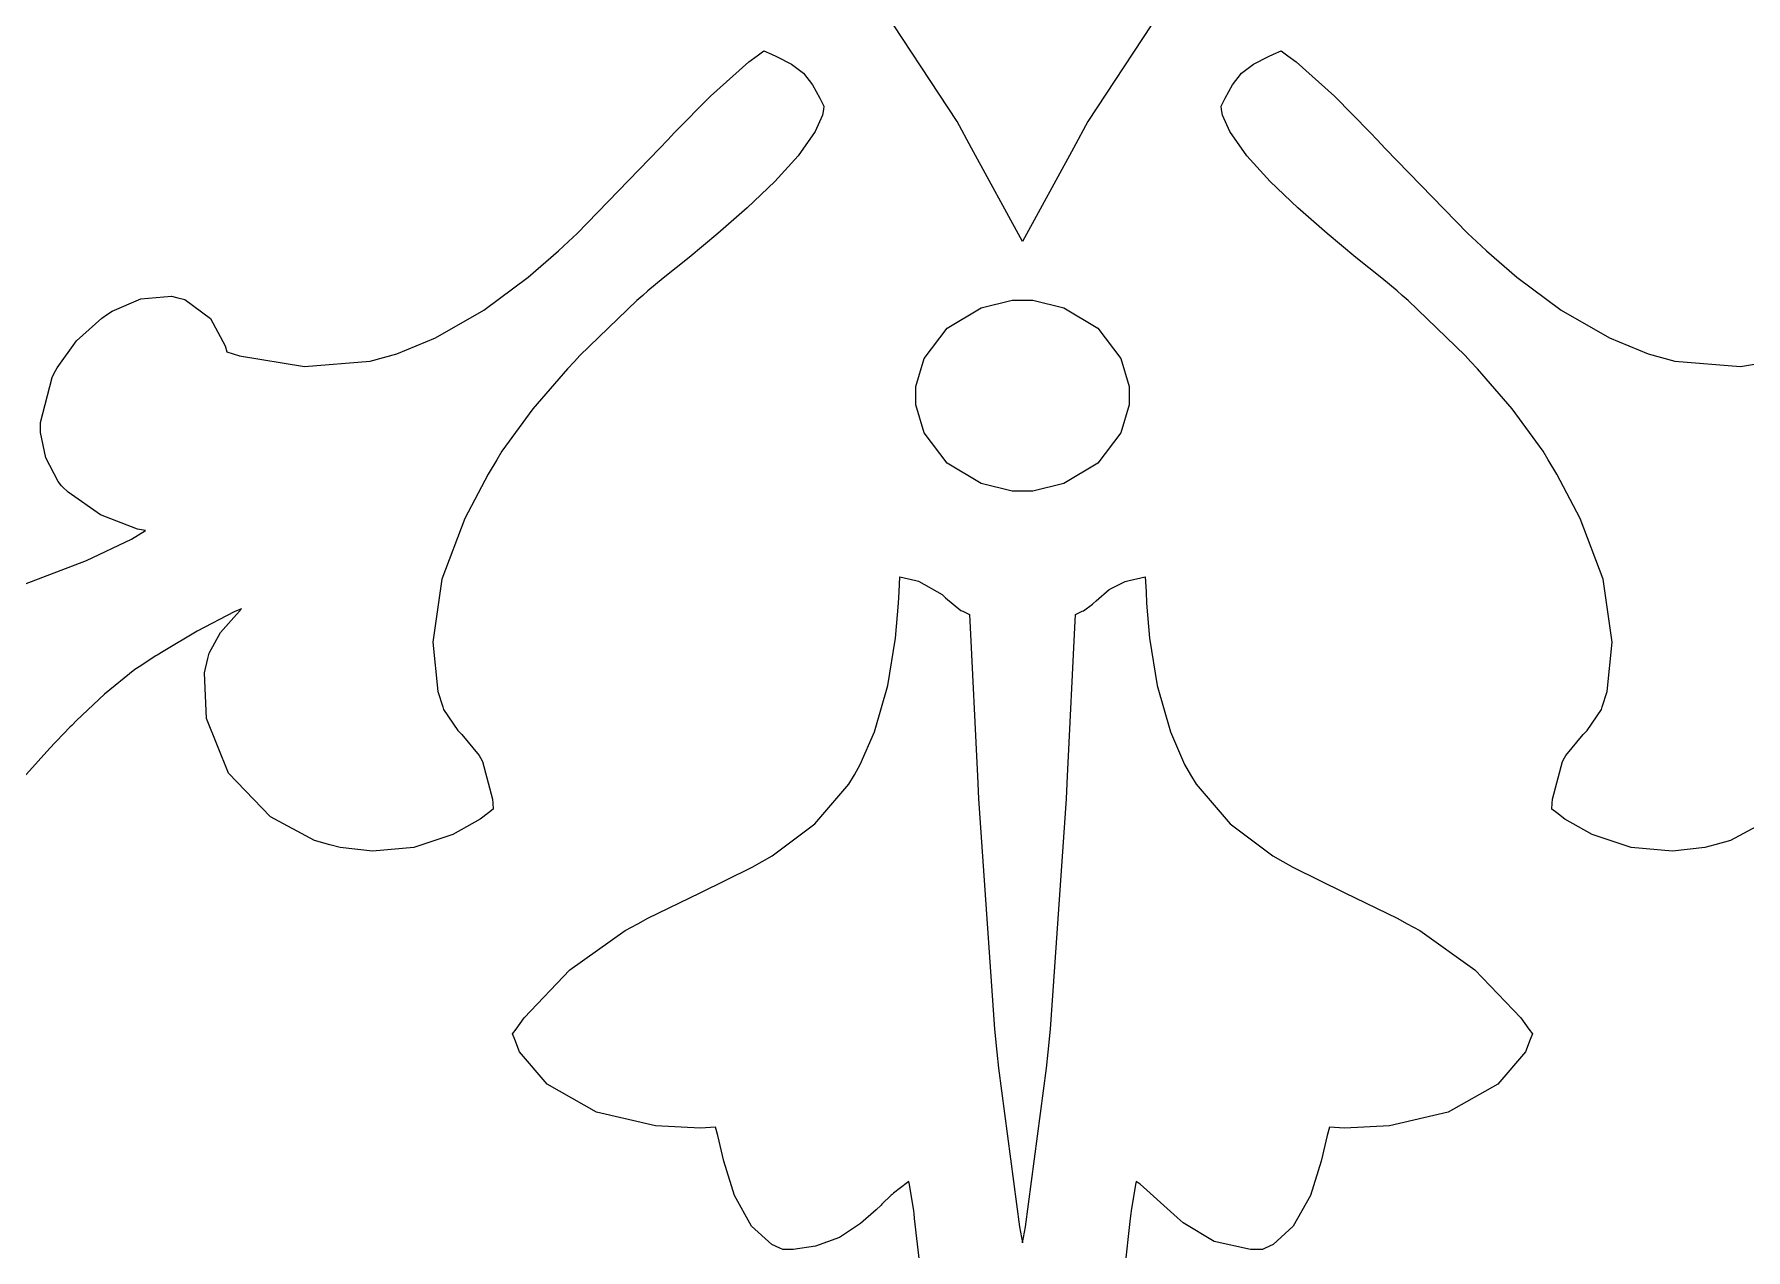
# Model space of a CAD drawing. Extents: x 0 to 1426, y 0 to 829.
# Drawn here: x 59.67 to 107.84, y 659.19 to 693.4 of the extents above; entities that cross this region are included whole.
import ezdxf

# ---------------------------------------------------------------- set-up
doc = ezdxf.new("R2010")
doc.units = 0
doc.layers.get('0').update_dxf_attribs({"linetype": 'CONTINUOUS'})

msp = doc.modelspace()

# ---------------------------------------------------------------- linework, layer by layer
at = {"color": 0}
for p, q in [((85.6449, 690.947), (83.2817, 694.549)), ((85.6449, 690.947), (83.2817, 694.549)), ((91.6933, 694.549), (89.33, 690.947)), ((91.6933, 694.549), (89.33, 690.947)), ((79.7899, 692.623), (80.0185, 692.792)), ((79.7899, 692.623), (80.0185, 692.792)), ((80.0185, 692.792), (80.2058, 692.933)), ((80.0185, 692.792), (80.2058, 692.933)), ((80.2058, 692.933), (80.4238, 692.838)), ((80.2058, 692.933), (80.4238, 692.838)), ((80.4238, 692.838), (80.5656, 692.774)), ((80.4238, 692.838), (80.5656, 692.774)), ((80.5656, 692.774), (80.9833, 692.563)), ((80.5656, 692.774), (80.9833, 692.563)), ((93.992, 692.563), (94.4093, 692.774)), ((93.992, 692.563), (94.4093, 692.774)), ((94.4093, 692.774), (94.5526, 692.838)), ((94.4093, 692.774), (94.5526, 692.838)), ((94.5526, 692.838), (94.772, 692.933)), ((94.5526, 692.838), (94.772, 692.933)), ((94.772, 692.933), (94.9593, 692.792)), ((94.772, 692.933), (94.9593, 692.792)), ((94.9593, 692.792), (95.1865, 692.623)), ((94.9593, 692.792), (95.1865, 692.623)), ((78.7079, 691.66), (79.7899, 692.623)), ((78.7079, 691.66), (79.7899, 692.623)), ((80.9833, 692.563), (81.3262, 692.309)), ((80.9833, 692.563), (81.3262, 692.309)), ((81.3262, 692.309), (81.5742, 691.977)), ((81.3262, 692.309), (81.5742, 691.977)), ((93.4007, 691.977), (93.6487, 692.309)), ((93.4007, 691.977), (93.6487, 692.309)), ((93.6487, 692.309), (93.992, 692.563)), ((93.6487, 692.309), (93.992, 692.563)), ((95.1865, 692.623), (96.2685, 691.66)), ((95.1865, 692.623), (96.2685, 691.66)), ((81.5742, 691.977), (81.7838, 691.6)), ((81.5742, 691.977), (81.7838, 691.6)), ((93.1912, 691.6), (93.4007, 691.977)), ((93.1912, 691.6), (93.4007, 691.977)), ((77.6979, 690.633), (78.7079, 691.66)), ((77.6979, 690.633), (78.7079, 691.66)), ((81.7838, 691.6), (81.8515, 691.473)), ((81.7838, 691.6), (81.8515, 691.473)), ((81.8515, 691.473), (81.8995, 691.381)), ((81.8515, 691.473), (81.8995, 691.381)), ((81.8843, 691.282), (81.8596, 691.127)), ((81.8843, 691.282), (81.8596, 691.127)), ((81.8995, 691.381), (81.8843, 691.282)), ((81.8995, 691.381), (81.8843, 691.282)), ((93.0783, 691.381), (93.1252, 691.473)), ((93.0783, 691.381), (93.1252, 691.473)), ((93.0921, 691.282), (93.0783, 691.381)), ((93.0921, 691.282), (93.0783, 691.381)), ((93.1153, 691.127), (93.0921, 691.282)), ((93.1153, 691.127), (93.0921, 691.282)), ((93.1252, 691.473), (93.1912, 691.6)), ((93.1252, 691.473), (93.1912, 691.6)), ((96.2685, 691.66), (97.2771, 690.633)), ((96.2685, 691.66), (97.2771, 690.633)), ((81.8596, 691.127), (81.6529, 690.668)), ((81.8596, 691.127), (81.6529, 690.668)), ((86.0559, 690.196), (85.6449, 690.947)), ((86.0559, 690.196), (85.6449, 690.947)), ((89.33, 690.947), (88.9208, 690.196)), ((89.33, 690.947), (88.9208, 690.196)), ((93.3235, 690.668), (93.1153, 691.127)), ((93.3235, 690.668), (93.1153, 691.127)), ((77.2763, 690.189), (77.5063, 690.428)), ((77.2763, 690.189), (77.5063, 690.428)), ((77.5063, 690.428), (77.6979, 690.633)), ((77.5063, 690.428), (77.6979, 690.633)), ((81.6529, 690.668), (81.1735, 689.984)), ((81.6529, 690.668), (81.1735, 689.984)), ((93.8018, 689.984), (93.3235, 690.668)), ((93.8018, 689.984), (93.3235, 690.668)), ((97.2771, 690.633), (97.47, 690.428)), ((97.2771, 690.633), (97.47, 690.428)), ((97.47, 690.428), (97.6986, 690.189)), ((97.47, 690.428), (97.6986, 690.189)), ((74.9529, 687.797), (77.2763, 690.189)), ((74.9529, 687.797), (77.2763, 690.189)), ((81.1735, 689.984), (80.5134, 689.254)), ((81.1735, 689.984), (80.5134, 689.254)), ((87.4889, 687.571), (86.0559, 690.196)), ((87.4889, 687.571), (86.0559, 690.196)), ((88.9208, 690.196), (87.4889, 687.571)), ((88.9208, 690.196), (87.4889, 687.571)), ((94.4619, 689.254), (93.8018, 689.984)), ((94.4619, 689.254), (93.8018, 689.984)), ((97.6986, 690.189), (100.023, 687.797)), ((97.6986, 690.189), (100.023, 687.797)), ((80.5134, 689.254), (79.7373, 688.516)), ((80.5134, 689.254), (79.7373, 688.516)), ((95.2391, 688.516), (94.4619, 689.254)), ((95.2391, 688.516), (94.4619, 689.254)), ((79.7373, 688.516), (78.9122, 687.793)), ((79.7373, 688.516), (78.9122, 687.793)), ((96.0632, 687.793), (95.2391, 688.516)), ((96.0632, 687.793), (95.2391, 688.516)), ((74.4333, 687.31), (74.7088, 687.567)), ((74.4333, 687.31), (74.7088, 687.567)), ((74.7088, 687.567), (74.9529, 687.797)), ((74.7088, 687.567), (74.9529, 687.797)), ((78.9122, 687.793), (78.1032, 687.123)), ((78.9122, 687.793), (78.1032, 687.123)), ((96.8721, 687.123), (96.0632, 687.793)), ((96.8721, 687.123), (96.0632, 687.793)), ((100.023, 687.797), (100.269, 687.567)), ((100.023, 687.797), (100.269, 687.567)), ((100.269, 687.567), (100.543, 687.31)), ((100.269, 687.567), (100.543, 687.31)), ((73.5736, 686.569), (74.4333, 687.31)), ((73.5736, 686.569), (74.4333, 687.31)), ((78.1032, 687.123), (77.3783, 686.534)), ((78.1032, 687.123), (77.3783, 686.534)), ((97.5981, 686.534), (96.8721, 687.123)), ((97.5981, 686.534), (96.8721, 687.123)), ((100.543, 687.31), (101.402, 686.569)), ((100.543, 687.31), (101.402, 686.569)), ((72.3276, 685.638), (73.5736, 686.569)), ((72.3276, 685.638), (73.5736, 686.569)), ((77.3783, 686.534), (76.944, 686.177)), ((77.3783, 686.534), (76.944, 686.177)), ((98.0324, 686.177), (97.5981, 686.534)), ((98.0324, 686.177), (97.5981, 686.534)), ((101.402, 686.569), (102.649, 685.638)), ((101.402, 686.569), (102.649, 685.638)), ((61.8712, 685.613), (62.6703, 685.952)), ((61.8712, 685.613), (62.6703, 685.952)), ((62.6703, 685.952), (63.5399, 686.029)), ((62.6703, 685.952), (63.5399, 686.029)), ((63.5399, 686.029), (63.7148, 685.987)), ((63.5399, 686.029), (63.7148, 685.987)), ((63.7148, 685.987), (63.9149, 685.938)), ((63.7148, 685.987), (63.9149, 685.938)), ((76.8022, 686.054), (76.6329, 685.909)), ((76.8022, 686.054), (76.6329, 685.909)), ((76.944, 686.177), (76.8022, 686.054)), ((76.944, 686.177), (76.8022, 686.054)), ((98.1756, 686.054), (98.0324, 686.177)), ((98.1756, 686.054), (98.0324, 686.177)), ((98.3449, 685.909), (98.1756, 686.054)), ((98.3449, 685.909), (98.1756, 686.054)), ((61.5721, 685.415), (61.7319, 685.521)), ((61.5721, 685.415), (61.7319, 685.521)), ((61.7319, 685.521), (61.8712, 685.613)), ((61.7319, 685.521), (61.8712, 685.613)), ((63.9149, 685.938), (64.6356, 685.405)), ((63.9149, 685.938), (64.6356, 685.405)), ((70.9704, 684.862), (72.3276, 685.638)), ((70.9704, 684.862), (72.3276, 685.638)), ((76.6329, 685.909), (75.0288, 684.357)), ((76.6329, 685.909), (75.0288, 684.357)), ((85.3666, 685.13), (86.3205, 685.705)), ((85.3666, 685.13), (86.3205, 685.705)), ((86.3205, 685.705), (87.1968, 685.916)), ((86.3205, 685.705), (87.1968, 685.916)), ((87.1968, 685.916), (87.4889, 685.916)), ((87.1968, 685.916), (87.4889, 685.916)), ((87.4889, 685.916), (87.7796, 685.916)), ((87.4889, 685.916), (87.7796, 685.916)), ((87.7796, 685.916), (88.6562, 685.705)), ((87.7796, 685.916), (88.6562, 685.705)), ((88.6562, 685.705), (89.6098, 685.13)), ((88.6562, 685.705), (89.6098, 685.13)), ((99.9465, 684.357), (98.3449, 685.909)), ((99.9465, 684.357), (98.3449, 685.909)), ((102.649, 685.638), (104.005, 684.862)), ((102.649, 685.638), (104.005, 684.862)), ((60.8679, 684.773), (61.5721, 685.415)), ((60.8679, 684.773), (61.5721, 685.415)), ((64.6356, 685.405), (65.049, 684.632)), ((64.6356, 685.405), (65.049, 684.632)), ((84.7245, 684.276), (85.3666, 685.13)), ((84.7245, 684.276), (85.3666, 685.13)), ((89.6098, 685.13), (90.2518, 684.276)), ((89.6098, 685.13), (90.2518, 684.276)), ((60.3179, 684.018), (60.8679, 684.773)), ((60.3179, 684.018), (60.8679, 684.773)), ((65.049, 684.632), (65.0946, 684.463)), ((65.049, 684.632), (65.0946, 684.463)), ((69.8803, 684.41), (70.9704, 684.862)), ((69.8803, 684.41), (70.9704, 684.862)), ((104.005, 684.862), (105.095, 684.41)), ((104.005, 684.862), (105.095, 684.41)), ((65.0946, 684.463), (65.4554, 684.347)), ((65.0946, 684.463), (65.4554, 684.347)), ((65.4554, 684.347), (67.2814, 684.054)), ((65.4554, 684.347), (67.2814, 684.054)), ((67.2814, 684.054), (69.1307, 684.205)), ((67.2814, 684.054), (69.1307, 684.205)), ((69.1307, 684.205), (69.5053, 684.308)), ((69.1307, 684.205), (69.5053, 684.308)), ((69.5053, 684.308), (69.8803, 684.41)), ((69.5053, 684.308), (69.8803, 684.41)), ((74.8785, 684.195), (74.6827, 683.987)), ((74.8785, 684.195), (74.6827, 683.987)), ((75.0288, 684.357), (74.8785, 684.195)), ((75.0288, 684.357), (74.8785, 684.195)), ((84.4889, 683.493), (84.7245, 684.276)), ((84.4889, 683.493), (84.7245, 684.276)), ((90.2518, 684.276), (90.4889, 683.493)), ((90.2518, 684.276), (90.4889, 683.493)), ((100.098, 684.195), (99.9465, 684.357)), ((100.098, 684.195), (99.9465, 684.357)), ((100.292, 683.987), (100.098, 684.195)), ((100.292, 683.987), (100.098, 684.195)), ((105.095, 684.41), (105.471, 684.308)), ((105.095, 684.41), (105.471, 684.308)), ((105.471, 684.308), (105.844, 684.205)), ((105.471, 684.308), (105.844, 684.205)), ((105.844, 684.205), (107.694, 684.054)), ((105.844, 684.205), (107.694, 684.054)), ((107.694, 684.054), (109.52, 684.347)), ((107.694, 684.054), (109.52, 684.347)), ((59.848, 682.477), (60.1761, 683.74)), ((59.848, 682.477), (60.1761, 683.74)), ((60.1761, 683.74), (60.2368, 683.86)), ((60.1761, 683.74), (60.2368, 683.86)), ((60.2368, 683.86), (60.3179, 684.018)), ((60.2368, 683.86), (60.3179, 684.018)), ((74.6827, 683.987), (73.7073, 682.858)), ((74.6827, 683.987), (73.7073, 682.858)), ((101.268, 682.858), (100.292, 683.987)), ((101.268, 682.858), (100.292, 683.987)), ((84.4889, 683.228), (84.4889, 683.493)), ((84.4889, 683.228), (84.4889, 683.493)), ((84.4889, 682.971), (84.4889, 683.228)), ((84.4889, 682.971), (84.4889, 683.228)), ((90.4889, 683.493), (90.4889, 683.228)), ((90.4889, 683.493), (90.4889, 683.228)), ((90.4889, 683.228), (90.4889, 682.971)), ((90.4889, 683.228), (90.4889, 682.971)), ((73.7073, 682.858), (72.8349, 681.665)), ((73.7073, 682.858), (72.8349, 681.665)), ((84.7245, 682.184), (84.4889, 682.971)), ((84.7245, 682.184), (84.4889, 682.971)), ((90.4889, 682.971), (90.2518, 682.184)), ((90.4889, 682.971), (90.2518, 682.184)), ((102.142, 681.665), (101.268, 682.858)), ((102.142, 681.665), (101.268, 682.858)), ((59.8495, 682.346), (59.848, 682.477)), ((59.8495, 682.346), (59.848, 682.477)), ((59.8495, 682.198), (59.8495, 682.346)), ((59.8495, 682.198), (59.8495, 682.346)), ((59.9983, 681.478), (59.8495, 682.198)), ((59.9983, 681.478), (59.8495, 682.198)), ((85.3666, 681.334), (84.7245, 682.184)), ((85.3666, 681.334), (84.7245, 682.184)), ((90.2518, 682.184), (89.6098, 681.334)), ((90.2518, 682.184), (89.6098, 681.334)), ((72.8349, 681.665), (72.6916, 681.426)), ((72.8349, 681.665), (72.6916, 681.426)), ((102.286, 681.426), (102.142, 681.665)), ((102.286, 681.426), (102.142, 681.665)), ((60.3444, 680.819), (59.9983, 681.478)), ((60.3444, 680.819), (59.9983, 681.478)), ((72.6916, 681.426), (72.4489, 681.023)), ((72.6916, 681.426), (72.4489, 681.023)), ((86.3205, 680.759), (85.3666, 681.334)), ((86.3205, 680.759), (85.3666, 681.334)), ((89.6098, 681.334), (88.6562, 680.759)), ((89.6098, 681.334), (88.6562, 680.759)), ((102.527, 681.023), (102.286, 681.426)), ((102.527, 681.023), (102.286, 681.426)), ((60.4421, 680.695), (60.3444, 680.819)), ((60.4421, 680.695), (60.3444, 680.819)), ((60.4559, 680.678), (60.4421, 680.695)), ((60.4559, 680.678), (60.4421, 680.695)), ((60.4725, 680.664), (60.4559, 680.678)), ((60.4725, 680.664), (60.4559, 680.678)), ((60.6294, 680.512), (60.4725, 680.664)), ((60.6294, 680.512), (60.4725, 680.664)), ((72.4489, 681.023), (71.7945, 679.775)), ((72.4489, 681.023), (71.7945, 679.775)), ((87.1968, 680.547), (86.3205, 680.759)), ((87.1968, 680.547), (86.3205, 680.759)), ((88.6562, 680.759), (87.7796, 680.547)), ((88.6562, 680.759), (87.7796, 680.547)), ((103.182, 679.775), (102.527, 681.023)), ((103.182, 679.775), (102.527, 681.023)), ((61.5389, 679.873), (60.6294, 680.512)), ((61.5389, 679.873), (60.6294, 680.512)), ((87.4889, 680.547), (87.1968, 680.547)), ((87.4889, 680.547), (87.1968, 680.547)), ((87.7796, 680.547), (87.4889, 680.547)), ((87.7796, 680.547), (87.4889, 680.547)), ((62.581, 679.475), (61.5389, 679.873)), ((62.581, 679.475), (61.5389, 679.873)), ((71.7945, 679.775), (71.1454, 678.064)), ((71.7945, 679.775), (71.1454, 678.064)), ((103.831, 678.064), (103.182, 679.775)), ((103.831, 678.064), (103.182, 679.775)), ((62.4113, 679.192), (62.8054, 679.439)), ((62.4113, 679.192), (62.8054, 679.439)), ((62.8054, 679.439), (62.581, 679.475)), ((62.8054, 679.439), (62.581, 679.475)), ((61.1449, 678.593), (62.4113, 679.192)), ((61.1449, 678.593), (62.4113, 679.192)), ((59.2074, 677.852), (61.1449, 678.593)), ((59.2074, 677.852), (61.1449, 678.593)), ((71.1454, 678.064), (70.8903, 676.296)), ((71.1454, 678.064), (70.8903, 676.296)), ((84.0133, 677.714), (84.0327, 678.134)), ((84.0133, 677.714), (84.0327, 678.134)), ((84.0327, 678.134), (84.4832, 678.025)), ((84.0327, 678.134), (84.4832, 678.025)), ((84.4832, 678.025), (84.5647, 678.007)), ((84.4832, 678.025), (84.5647, 678.007)), ((84.5647, 678.007), (85.2262, 677.633)), ((84.5647, 678.007), (85.2262, 677.633)), ((89.5572, 677.457), (89.9294, 677.771)), ((89.5572, 677.457), (89.9294, 677.771)), ((89.9294, 677.771), (90.376, 678)), ((89.9294, 677.771), (90.376, 678)), ((90.376, 678), (90.4931, 678.025)), ((90.376, 678), (90.4931, 678.025)), ((90.4931, 678.025), (90.9451, 678.134)), ((90.4931, 678.025), (90.9451, 678.134)), ((90.9451, 678.134), (90.9645, 677.714)), ((90.9451, 678.134), (90.9645, 677.714)), ((104.086, 676.296), (103.831, 678.064)), ((104.086, 676.296), (103.831, 678.064)), ((83.91, 676.406), (83.9982, 677.39)), ((83.91, 676.406), (83.9982, 677.39)), ((83.9982, 677.39), (84.0133, 677.714)), ((83.9982, 677.39), (84.0133, 677.714)), ((85.2262, 677.633), (85.2854, 677.58)), ((85.2262, 677.633), (85.2854, 677.58)), ((85.2854, 677.58), (85.3239, 677.545)), ((85.2854, 677.58), (85.3239, 677.545)), ((85.3239, 677.545), (85.7553, 677.189)), ((85.3239, 677.545), (85.7553, 677.189)), ((89.2006, 677.178), (89.4553, 677.365)), ((89.2006, 677.178), (89.4553, 677.365)), ((89.4553, 677.365), (89.4789, 677.383)), ((89.4553, 677.365), (89.4789, 677.383)), ((89.4789, 677.383), (89.5572, 677.457)), ((89.4789, 677.383), (89.5572, 677.457)), ((90.9645, 677.714), (90.9782, 677.39)), ((90.9645, 677.714), (90.9782, 677.39)), ((90.9782, 677.39), (91.065, 676.406)), ((90.9782, 677.39), (91.065, 676.406)), ((65.297, 677.143), (64.2578, 676.607)), ((65.297, 677.143), (64.2578, 676.607)), ((64.9192, 676.564), (65.3687, 677.072)), ((64.9192, 676.564), (65.3687, 677.072)), ((65.5052, 677.235), (65.297, 677.143)), ((65.5052, 677.235), (65.297, 677.143)), ((65.3687, 677.072), (65.4664, 677.189)), ((65.3687, 677.072), (65.4664, 677.189)), ((65.4664, 677.189), (65.4692, 677.192)), ((65.4664, 677.189), (65.4692, 677.192)), ((65.4692, 677.192), (65.501, 677.231)), ((65.4692, 677.192), (65.501, 677.231)), ((65.501, 677.231), (65.5052, 677.235)), ((65.501, 677.231), (65.5052, 677.235)), ((85.7553, 677.189), (85.8051, 677.164)), ((85.7553, 677.189), (85.8051, 677.164)), ((85.8051, 677.164), (85.9938, 677.076)), ((85.8051, 677.164), (85.9938, 677.076)), ((85.9938, 677.076), (86.0033, 676.885)), ((85.9938, 677.076), (86.0033, 676.885)), ((86.0033, 676.885), (86.0213, 676.522)), ((86.0033, 676.885), (86.0213, 676.522)), ((88.955, 676.522), (88.9744, 676.885)), ((88.955, 676.522), (88.9744, 676.885)), ((88.9744, 676.885), (88.984, 677.076)), ((88.9744, 676.885), (88.984, 677.076)), ((88.984, 677.076), (89.1716, 677.164)), ((88.984, 677.076), (89.1716, 677.164)), ((89.1716, 677.164), (89.2006, 677.178)), ((89.1716, 677.164), (89.2006, 677.178)), ((64.2578, 676.607), (63.3003, 676.035)), ((64.2578, 676.607), (63.3003, 676.035)), ((64.5954, 675.982), (64.9192, 676.564)), ((64.5954, 675.982), (64.9192, 676.564)), ((83.6937, 675.072), (83.91, 676.406)), ((83.6937, 675.072), (83.91, 676.406)), ((86.0213, 676.522), (86.2005, 672.895)), ((86.0213, 676.522), (86.2005, 672.895)), ((88.7748, 672.895), (88.955, 676.522)), ((88.7748, 672.895), (88.955, 676.522)), ((91.065, 676.406), (91.2813, 675.072)), ((91.065, 676.406), (91.2813, 675.072)), ((63.0936, 675.905), (62.7105, 675.658)), ((63.0936, 675.905), (62.7105, 675.658)), ((63.1321, 675.926), (63.0936, 675.905)), ((63.1321, 675.926), (63.0936, 675.905)), ((63.3003, 676.035), (63.1321, 675.926)), ((63.3003, 676.035), (63.1321, 675.926)), ((64.5612, 675.83), (64.5954, 675.982)), ((64.5612, 675.83), (64.5954, 675.982)), ((70.8903, 676.296), (71.0311, 674.903)), ((70.8903, 676.296), (71.0311, 674.903)), ((103.945, 674.903), (104.086, 676.296)), ((103.945, 674.903), (104.086, 676.296)), ((62.5023, 675.52), (61.656, 674.832)), ((62.5023, 675.52), (61.656, 674.832)), ((62.6731, 675.629), (62.5023, 675.52)), ((62.6731, 675.629), (62.5023, 675.52)), ((62.7105, 675.658), (62.6731, 675.629)), ((62.7105, 675.658), (62.6731, 675.629)), ((64.4673, 675.428), (64.5612, 675.83)), ((64.4673, 675.428), (64.5612, 675.83)), ((64.5213, 674.141), (64.4673, 675.428)), ((64.5213, 674.141), (64.4673, 675.428)), ((71.0311, 674.903), (71.1715, 674.469)), ((71.0311, 674.903), (71.1715, 674.469)), ((83.3219, 673.77), (83.6937, 675.072)), ((83.3219, 673.77), (83.6937, 675.072)), ((91.2813, 675.072), (91.6534, 673.77)), ((91.2813, 675.072), (91.6534, 673.77)), ((103.806, 674.469), (103.945, 674.903)), ((103.806, 674.469), (103.945, 674.903)), ((61.656, 674.832), (60.8679, 674.088)), ((61.656, 674.832), (60.8679, 674.088)), ((71.1715, 674.469), (71.1951, 674.395)), ((71.1715, 674.469), (71.1951, 674.395)), ((71.1951, 674.395), (71.592, 673.809)), ((71.1951, 674.395), (71.592, 673.809)), ((103.383, 673.809), (103.782, 674.395)), ((103.383, 673.809), (103.782, 674.395)), ((103.782, 674.395), (103.806, 674.469)), ((103.782, 674.395), (103.806, 674.469)), ((60.7275, 673.947), (60.6873, 673.908)), ((60.7275, 673.947), (60.6873, 673.908)), ((60.8679, 674.088), (60.7275, 673.947)), ((60.8679, 674.088), (60.7275, 673.947)), ((65.1387, 672.61), (64.5213, 674.141)), ((65.1387, 672.61), (64.5213, 674.141)), ((60.2601, 673.467), (60.1155, 673.312)), ((60.2601, 673.467), (60.1155, 673.312)), ((60.2975, 673.506), (60.2601, 673.467)), ((60.2975, 673.506), (60.2601, 673.467)), ((60.6873, 673.908), (60.2975, 673.506)), ((60.6873, 673.908), (60.2975, 673.506)), ((71.592, 673.809), (71.6485, 673.753)), ((71.592, 673.809), (71.6485, 673.753)), ((71.6485, 673.753), (71.7049, 673.693)), ((71.6485, 673.753), (71.7049, 673.693)), ((71.7049, 673.693), (72.1953, 673.107)), ((71.7049, 673.693), (72.1953, 673.107)), ((82.9236, 672.846), (83.3219, 673.77)), ((82.9236, 672.846), (83.3219, 673.77)), ((91.6534, 673.77), (92.0517, 672.846)), ((91.6534, 673.77), (92.0517, 672.846)), ((102.781, 673.107), (103.271, 673.693)), ((102.781, 673.107), (103.271, 673.693)), ((103.271, 673.693), (103.328, 673.753)), ((103.271, 673.693), (103.328, 673.753)), ((103.328, 673.753), (103.383, 673.809)), ((103.328, 673.753), (103.383, 673.809)), ((60.1155, 673.312), (58.7072, 671.752)), ((60.1155, 673.312), (58.7072, 671.752)), ((72.1953, 673.107), (72.2369, 673.036)), ((72.1953, 673.107), (72.2369, 673.036)), ((72.2369, 673.036), (72.2933, 672.938)), ((72.2369, 673.036), (72.2933, 672.938)), ((102.683, 672.938), (102.741, 673.036)), ((102.683, 672.938), (102.741, 673.036)), ((102.741, 673.036), (102.781, 673.107)), ((102.741, 673.036), (102.781, 673.107)), ((66.3265, 671.378), (65.1387, 672.61)), ((66.3265, 671.378), (65.1387, 672.61)), ((72.2933, 672.938), (72.5745, 671.872)), ((72.2933, 672.938), (72.5745, 671.872)), ((82.5983, 672.296), (82.7553, 672.56)), ((82.5983, 672.296), (82.7553, 672.56)), ((82.7553, 672.56), (82.9236, 672.846)), ((82.7553, 672.56), (82.9236, 672.846)), ((86.2005, 672.895), (86.2196, 672.532)), ((86.2005, 672.895), (86.2196, 672.532)), ((86.2196, 672.532), (86.2528, 671.883)), ((86.2196, 672.532), (86.2528, 671.883)), ((88.7222, 671.883), (88.7568, 672.532)), ((88.7222, 671.883), (88.7568, 672.532)), ((88.7568, 672.532), (88.7748, 672.895)), ((88.7568, 672.532), (88.7748, 672.895)), ((92.0517, 672.846), (92.2211, 672.56)), ((92.0517, 672.846), (92.2211, 672.56)), ((92.2211, 672.56), (92.378, 672.296)), ((92.2211, 672.56), (92.378, 672.296)), ((102.402, 671.872), (102.683, 672.938)), ((102.402, 671.872), (102.683, 672.938)), ((81.6434, 671.181), (82.5983, 672.296)), ((81.6434, 671.181), (82.5983, 672.296)), ((92.378, 672.296), (93.333, 671.181)), ((92.378, 672.296), (93.333, 671.181)), ((72.5911, 671.597), (72.4546, 671.488)), ((72.5911, 671.597), (72.4546, 671.488)), ((72.5745, 671.872), (72.5812, 671.759)), ((72.5745, 671.872), (72.5812, 671.759)), ((72.5812, 671.759), (72.5911, 671.597)), ((72.5812, 671.759), (72.5911, 671.597)), ((86.2528, 671.883), (86.7008, 665.399)), ((86.2528, 671.883), (86.7008, 665.399)), ((88.2756, 665.399), (88.7222, 671.883)), ((88.2756, 665.399), (88.7222, 671.883)), ((102.386, 671.597), (102.395, 671.759)), ((102.386, 671.597), (102.395, 671.759)), ((102.523, 671.488), (102.386, 671.597)), ((102.523, 671.488), (102.386, 671.597)), ((102.395, 671.759), (102.402, 671.872)), ((102.395, 671.759), (102.402, 671.872)), ((67.5584, 670.712), (66.3265, 671.378)), ((67.5584, 670.712), (66.3265, 671.378)), ((72.2242, 671.311), (71.4555, 670.877)), ((72.2242, 671.311), (71.4555, 670.877)), ((72.4546, 671.488), (72.2242, 671.311)), ((72.4546, 671.488), (72.2242, 671.311)), ((80.4414, 670.278), (81.6434, 671.181)), ((80.4414, 670.278), (81.6434, 671.181)), ((93.333, 671.181), (94.5349, 670.278)), ((93.333, 671.181), (94.5349, 670.278)), ((102.752, 671.311), (102.523, 671.488)), ((102.752, 671.311), (102.523, 671.488)), ((103.521, 670.877), (102.752, 671.311)), ((103.521, 670.877), (102.752, 671.311)), ((108.65, 671.378), (107.417, 670.712)), ((108.65, 671.378), (107.417, 670.712)), ((67.9979, 670.592), (67.5584, 670.712)), ((67.9979, 670.592), (67.5584, 670.712)), ((68.2858, 670.518), (67.9979, 670.592)), ((68.2858, 670.518), (67.9979, 670.592)), ((71.4555, 670.877), (70.3559, 670.511)), ((71.4555, 670.877), (70.3559, 670.511)), ((104.621, 670.511), (103.521, 670.877)), ((104.621, 670.511), (103.521, 670.877)), ((106.978, 670.592), (106.689, 670.518)), ((106.978, 670.592), (106.689, 670.518)), ((107.417, 670.712), (106.978, 670.592)), ((107.417, 670.712), (106.978, 670.592)), ((69.1914, 670.415), (68.2858, 670.518)), ((69.1914, 670.415), (68.2858, 670.518)), ((70.3559, 670.511), (69.1914, 670.415)), ((70.3559, 670.511), (69.1914, 670.415)), ((79.8809, 669.957), (80.1617, 670.119)), ((79.8809, 669.957), (80.1617, 670.119)), ((80.1617, 670.119), (80.4414, 670.278)), ((80.1617, 670.119), (80.4414, 670.278)), ((94.5349, 670.278), (94.8161, 670.119)), ((94.5349, 670.278), (94.8161, 670.119)), ((94.8161, 670.119), (95.0958, 669.957)), ((94.8161, 670.119), (95.0958, 669.957)), ((105.785, 670.415), (104.621, 670.511)), ((105.785, 670.415), (104.621, 670.511)), ((106.689, 670.518), (105.785, 670.415)), ((106.689, 670.518), (105.785, 670.415)), ((78.4172, 669.237), (79.8809, 669.957)), ((78.4172, 669.237), (79.8809, 669.957)), ((95.0958, 669.957), (96.5592, 669.237)), ((95.0958, 669.957), (96.5592, 669.237)), ((76.9468, 668.528), (78.4172, 669.237)), ((76.9468, 668.528), (78.4172, 669.237)), ((96.5592, 669.237), (98.0295, 668.528)), ((96.5592, 669.237), (98.0295, 668.528)), ((74.7518, 667.068), (76.3076, 668.175)), ((74.7518, 667.068), (76.3076, 668.175)), ((76.3076, 668.175), (76.6632, 668.369)), ((76.3076, 668.175), (76.6632, 668.369)), ((76.6632, 668.369), (76.9468, 668.528)), ((76.6632, 668.369), (76.9468, 668.528)), ((98.0295, 668.528), (98.3149, 668.369)), ((98.0295, 668.528), (98.3149, 668.369)), ((98.3149, 668.369), (98.6688, 668.175)), ((98.3149, 668.369), (98.6688, 668.175)), ((98.6688, 668.175), (100.223, 667.068)), ((98.6688, 668.175), (100.223, 667.068)), ((73.4589, 665.72), (74.7518, 667.068)), ((73.4589, 665.72), (74.7518, 667.068)), ((100.223, 667.068), (101.517, 665.72)), ((100.223, 667.068), (101.517, 665.72)), ((73.2345, 665.402), (73.4589, 665.72)), ((73.2345, 665.402), (73.4589, 665.72)), ((101.517, 665.72), (101.743, 665.402)), ((101.517, 665.72), (101.743, 665.402)), ((73.1365, 665.268), (73.2345, 665.402)), ((73.1365, 665.268), (73.2345, 665.402)), ((73.1957, 665.113), (73.1365, 665.268)), ((73.1957, 665.113), (73.1365, 665.268)), ((86.7008, 665.399), (86.7653, 664.753)), ((86.7008, 665.399), (86.7653, 664.753)), ((88.2124, 664.753), (88.2756, 665.399)), ((88.2124, 664.753), (88.2756, 665.399)), ((101.743, 665.402), (101.841, 665.268)), ((101.743, 665.402), (101.841, 665.268)), ((101.841, 665.268), (101.781, 665.113)), ((101.841, 665.268), (101.781, 665.113)), ((73.3309, 664.764), (73.1957, 665.113)), ((73.3309, 664.764), (73.1957, 665.113)), ((74.1056, 663.854), (73.3309, 664.764)), ((74.1056, 663.854), (73.3309, 664.764)), ((101.644, 664.764), (100.87, 663.854)), ((101.644, 664.764), (100.87, 663.854)), ((101.781, 665.113), (101.644, 664.764)), ((101.781, 665.113), (101.644, 664.764)), ((86.7653, 664.753), (86.8094, 664.305)), ((86.7653, 664.753), (86.8094, 664.305)), ((86.8094, 664.305), (87.4078, 659.836)), ((86.8094, 664.305), (87.4078, 659.836)), ((87.569, 659.836), (88.1669, 664.305)), ((87.569, 659.836), (88.1669, 664.305)), ((88.1669, 664.305), (88.2124, 664.753)), ((88.1669, 664.305), (88.2124, 664.753)), ((75.5026, 663.063), (74.1056, 663.854)), ((75.5026, 663.063), (74.1056, 663.854)), ((100.87, 663.854), (99.4724, 663.063)), ((100.87, 663.854), (99.4724, 663.063)), ((77.1592, 662.679), (75.5026, 663.063)), ((77.1592, 662.679), (75.5026, 663.063)), ((99.4724, 663.063), (97.8158, 662.679)), ((99.4724, 663.063), (97.8158, 662.679)), ((78.4281, 662.615), (77.1592, 662.679)), ((78.4281, 662.615), (77.1592, 662.679)), ((78.8472, 662.644), (78.4281, 662.615)), ((78.8472, 662.644), (78.4281, 662.615)), ((78.9132, 662.407), (78.8472, 662.644)), ((78.9132, 662.407), (78.8472, 662.644)), ((79.0857, 661.691), (78.9132, 662.407)), ((79.0857, 661.691), (78.9132, 662.407)), ((96.0632, 662.407), (95.8906, 661.691)), ((96.0632, 662.407), (95.8906, 661.691)), ((96.1305, 662.644), (96.0632, 662.407)), ((96.1305, 662.644), (96.0632, 662.407)), ((96.5482, 662.615), (96.1305, 662.644)), ((96.5482, 662.615), (96.1305, 662.644)), ((97.8158, 662.679), (96.5482, 662.615)), ((97.8158, 662.679), (96.5482, 662.615)), ((79.3831, 660.721), (79.0857, 661.691)), ((79.3831, 660.721), (79.0857, 661.691)), ((95.8906, 661.691), (95.5933, 660.721)), ((95.8906, 661.691), (95.5933, 660.721)), ((84.2479, 661.084), (83.8592, 660.785)), ((84.2479, 661.084), (83.8592, 660.785)), ((84.2906, 661.113), (84.2479, 661.084)), ((84.2906, 661.113), (84.2479, 661.084)), ((84.3058, 661.035), (84.2906, 661.113)), ((84.3058, 661.035), (84.2906, 661.113)), ((84.4254, 660.287), (84.3058, 661.035)), ((84.4254, 660.287), (84.3058, 661.035)), ((90.6709, 661.035), (90.551, 660.287)), ((90.6709, 661.035), (90.551, 660.287)), ((90.6872, 661.113), (90.6709, 661.035)), ((90.6872, 661.113), (90.6709, 661.035)), ((90.7962, 661.042), (90.6872, 661.113)), ((90.7962, 661.042), (90.6872, 661.113)), ((91.7455, 660.188), (90.7962, 661.042)), ((91.7455, 660.188), (90.7962, 661.042)), ((79.8643, 659.86), (79.3831, 660.721)), ((79.8643, 659.86), (79.3831, 660.721)), ((83.5078, 660.453), (83.367, 660.319)), ((83.5078, 660.453), (83.367, 660.319)), ((83.5325, 660.478), (83.5078, 660.453)), ((83.5325, 660.478), (83.5078, 660.453)), ((83.7957, 660.728), (83.5325, 660.478)), ((83.7957, 660.728), (83.5325, 660.478)), ((83.8232, 660.749), (83.7957, 660.728)), ((83.8232, 660.749), (83.7957, 660.728)), ((83.8592, 660.785), (83.8232, 660.749)), ((83.8592, 660.785), (83.8232, 660.749)), ((95.5933, 660.721), (95.1107, 659.86)), ((95.5933, 660.721), (95.1107, 659.86)), ((83.367, 660.319), (82.9289, 659.934)), ((83.367, 660.319), (82.9289, 659.934)), ((84.4352, 660.213), (84.4254, 660.287)), ((84.4352, 660.213), (84.4254, 660.287)), ((84.4532, 660.072), (84.4352, 660.213)), ((84.4532, 660.072), (84.4352, 660.213)), ((84.6183, 658.629), (84.4532, 660.072)), ((84.6183, 658.629), (84.4532, 660.072)), ((90.5221, 660.072), (90.3566, 658.629)), ((90.5221, 660.072), (90.3566, 658.629)), ((90.5411, 660.213), (90.5221, 660.072)), ((90.5411, 660.213), (90.5221, 660.072)), ((90.551, 660.287), (90.5411, 660.213)), ((90.551, 660.287), (90.5411, 660.213)), ((91.8393, 660.104), (91.7455, 660.188)), ((91.8393, 660.104), (91.7455, 660.188)), ((92.0062, 659.955), (91.8393, 660.104)), ((92.0062, 659.955), (91.8393, 660.104)), ((92.8825, 659.43), (92.0062, 659.955)), ((92.8825, 659.43), (92.0062, 659.955)), ((80.4362, 659.342), (79.8643, 659.86)), ((80.4362, 659.342), (79.8643, 659.86)), ((82.3376, 659.539), (81.661, 659.292)), ((82.3376, 659.539), (81.661, 659.292)), ((82.9289, 659.934), (82.3376, 659.539)), ((82.9289, 659.934), (82.3376, 659.539)), ((87.4078, 659.836), (87.4889, 659.391)), ((87.4078, 659.836), (87.4889, 659.391)), ((87.4889, 659.391), (87.569, 659.836)), ((87.4889, 659.391), (87.569, 659.836)), ((95.1107, 659.86), (94.5388, 659.342)), ((95.1107, 659.86), (94.5388, 659.342)), ((80.6595, 659.239), (80.4362, 659.342)), ((80.6595, 659.239), (80.4362, 659.342)), ((80.7392, 659.204), (80.6595, 659.239)), ((80.7392, 659.204), (80.6595, 659.239)), ((80.8274, 659.204), (80.7392, 659.204)), ((80.8274, 659.204), (80.7392, 659.204)), ((81.0355, 659.204), (80.8274, 659.204)), ((81.0355, 659.204), (80.8274, 659.204)), ((81.661, 659.292), (81.0355, 659.204)), ((81.661, 659.292), (81.0355, 659.204)), ((93.9077, 659.204), (92.8825, 659.43)), ((93.9077, 659.204), (92.8825, 659.43)), ((94.149, 659.204), (93.9077, 659.204)), ((94.149, 659.204), (93.9077, 659.204)), ((94.2386, 659.204), (94.149, 659.204)), ((94.2386, 659.204), (94.149, 659.204)), ((94.3169, 659.239), (94.2386, 659.204)), ((94.3169, 659.239), (94.2386, 659.204)), ((94.5388, 659.342), (94.3169, 659.239)), ((94.5388, 659.342), (94.3169, 659.239))]:
    msp.add_line(p, q, dxfattribs=at)

doc.saveas('drawing.dxf')
